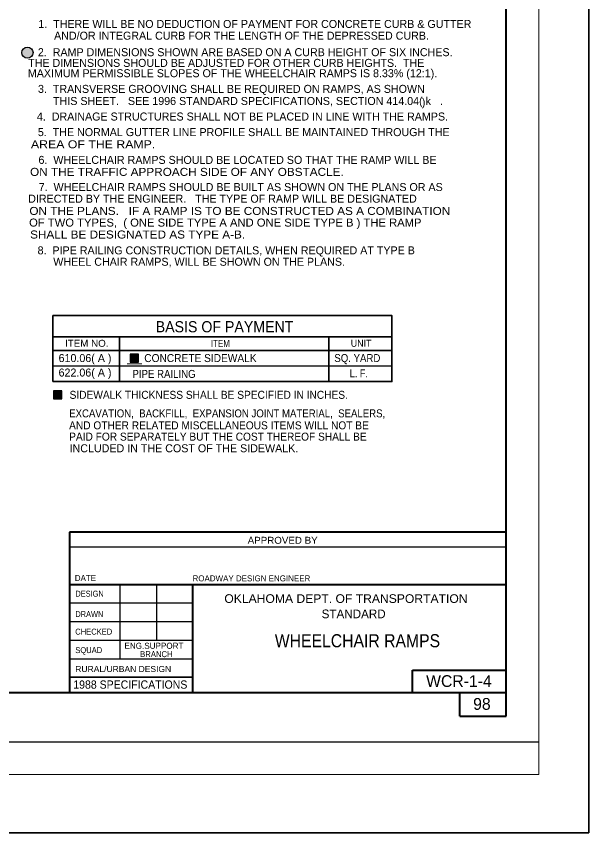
# Model space of a CAD drawing. Extents: x 1190 to 1565, y -209 to 70.
# Drawn here: x 1477.8 to 1565.3, y -208.5 to -83.8 of the extents above; entities that cross this region are included whole.
import ezdxf

# ---------------------------------------------------------------- set-up
doc = ezdxf.new("R2010")
doc.units = 0
doc.header["$LTSCALE"] = 0.49
doc.layers.add('1', color=7, linetype='Continuous', lineweight=13)
doc.layers.add('25', color=7, linetype='Continuous', lineweight=25)

msp = doc.modelspace()

# ---------------------------------------------------------------- hatches: boundary and pattern name
at = {"layer": '1'}
for points in [[(1480.3582, -89.3041, 1), (1478.652, -89.3041, 1)], [(1495.2072, -136.6287), (1496.4778, -136.6287), (1496.4778, -135.4178), (1495.2072, -135.4178)], [(1483.4698, -142.1984), (1484.7404, -142.1984), (1484.7404, -140.9876), (1483.4698, -140.9876)]]:
    msp.add_hatch(color=256, dxfattribs=at).paths.add_polyline_path(points)

# ---------------------------------------------------------------- linework, layer by layer
for p, q in [((1557.7199, -199.6312), (1557.7199, 30.387)), ((1494.7519, -136.8738), (1496.9905, -136.8738)), ((1197.6908, -199.6312), (1557.7199, -199.6312))]:
    msp.add_line(p, q, dxfattribs=at)
at = {"layer": '1', "lineweight": 40}
for p, q in [((1552.7192, -190.7357), (1552.7192, 17.8859)), ((1227.6928, -187.1303), (1552.7192, -187.1303))]:
    msp.add_line(p, q, dxfattribs=at)
at = {"layer": '1', "lineweight": 35}
for p, q in [((1483.3938, -132.7454), (1535.2612, -132.7454)), ((1493.6018, -139.6538), (1493.6018, -132.9043)), ((1525.6088, -139.5932), (1525.6088, -132.7444)), ((1483.3938, -134.8202), (1535.2612, -134.8202))]:
    msp.add_line(p, q, dxfattribs=at)
at = {"layer": '1', "lineweight": 25}
for p, q in [((1483.3247, -137.1721), (1535.2612, -137.1721)), ((1212.6923, -194.6306), (1557.7199, -194.6306))]:
    msp.add_line(p, q, dxfattribs=at)
at = {"layer": '1', "lineweight": 35}
for points in [[(1190.3333, -208.5387), (1565.3459, -208.5387), (1565.3459, 70.1865), (1190.3333, 70.1865)], [(1483.3938, -139.5932), (1535.2612, -139.5932), (1535.2612, -129.5002), (1483.3938, -129.5002)]]:
    msp.add_lwpolyline(points, close=True, dxfattribs=at)
at = {"layer": '1', "lineweight": 25}
for points in [[(1495.2072, -136.6287), (1496.4778, -136.6287), (1496.4778, -135.4178), (1495.2072, -135.4178)], [(1483.4698, -142.1984), (1484.7404, -142.1984), (1484.7404, -140.9876), (1483.4698, -140.9876)]]:
    msp.add_lwpolyline(points, close=True, dxfattribs=at)
msp.add_circle((1479.5051, -89.3041), 0.8531, dxfattribs=at)
at = {"layer": '25', "lineweight": 40}
for p, q in [((1485.9358, -162.603), (1485.9358, -187.1303)), ((1552.7192, -162.603), (1485.9358, -162.603)), ((1485.9358, -170.591), (1552.7192, -170.591)), ((1504.7548, -170.591), (1504.7548, -187.0383)), ((1538.4189, -183.6967), (1552.7192, -183.6967)), ((1538.4189, -187.1303), (1538.4189, -183.6967)), ((1545.6266, -190.7357), (1545.6266, -187.1303)), ((1545.6266, -190.7357), (1552.7192, -190.7357))]:
    msp.add_line(p, q, dxfattribs=at)
at = {"layer": '25'}
for p, q in [((1485.9448, -164.822), (1552.7192, -164.822)), ((1493.6405, -170.5627), (1493.6405, -181.9237)), ((1499.2582, -170.591), (1499.2582, -179.1117)), ((1485.9448, -173.4313), (1504.7608, -173.4313)), ((1485.9448, -176.2713), (1504.7608, -176.2713)), ((1485.9448, -179.1117), (1504.7422, -179.1117)), ((1485.9448, -181.952), (1504.7422, -181.952))]:
    msp.add_line(p, q, dxfattribs=at)
at = {"layer": '25', "lineweight": 35}
msp.add_line((1485.9448, -184.7923), (1504.7572, -184.7923), dxfattribs=at)

# ---------------------------------------------------------------- texts
at = {"layer": '1'}
for s, p in [('1.  THERE WILL BE NO DEDUCTION OF PAYMENT FOR CONCRETE CURB & GUTTER', (1481.165, -85.5318)), ('AND/OR INTEGRAL CURB FOR THE LENGTH OF THE DEPRESSED CURB.', (1483.5767, -87.3224)), ('2.  RAMP DIMENSIONS SHOWN ARE BASED ON A CURB HEIGHT OF SIX INCHES. ', (1481.098, -89.8469)), ('     THE DIMENSIONS SHOULD BE ADJUSTED FOR OTHER CURB HEIGHTS.  THE', (1477.3397, -91.4848)), ('     MAXIMUM PERMISSIBLE SLOPES OF THE WHEELCHAIR RAMPS IS 8.33% (12:1).', (1477.293, -93.062)), ('3.  TRANSVERSE GROOVING SHALL BE REQUIRED ON RAMPS, AS SHOWN ', (1481.1169, -95.459)), ('THIS SHEET.   SEE 1996 STANDARD SPECIFICATIONS, SECTION 414.04( k   . ', (1483.4227, -97.3067)), (')', (1539.8224, -97.4742)), ('4.  DRAINAGE STRUCTURES SHALL NOT BE PLACED IN LINE WITH THE RAMPS.', (1480.9517, -99.6815)), ('5.  THE NORMAL GUTTER LINE PROFILE SHALL BE MAINTAINED THROUGH THE', (1481.0961, -102.0644)), ('6.  WHEELCHAIR RAMPS SHOULD BE LOCATED SO THAT THE RAMP WILL BE', (1481.1934, -106.3125)), ('7.  WHEELCHAIR RAMPS SHOULD BE BUILT AS SHOWN ON THE PLANS OR AS', (1481.2278, -110.4625)), ('     DIRECTED BY THE ENGINEER.   THE TYPE OF RAMP WILL BE DESIGNATED', (1477.3483, -112.24)), ('8.  PIPE RAILING CONSTRUCTION DETAILS, WHEN REQUIRED AT TYPE B  ', (1481.0572, -120.1403)), ('WHEEL CHAIR RAMPS, WILL BE SHOWN ON THE PLANS. ', (1483.4554, -121.8819)), ('610.06( A )', (1484.266, -136.6019)), ('622.06( A )', (1484.266, -138.8165)), ('INCLUDED IN THE COST OF THE SIDEWALK.', (1485.9485, -150.3925))]:
    msp.add_text(s, height=1.223, dxfattribs=at).set_placement(p)
for s, height, width, p in [('     AREA OF THE RAMP.', 1.223, 1.15, (1477.4268, -103.9256)), ('     ON THE TRAFFIC APPROACH SIDE OF ANY OBSTACLE.', 1.223, 1.1, (1477.4047, -108.1452)), ('     ON THE PLANS.   IF A RAMP IS TO BE CONSTRUCTED AS A COMBINATION', 1.223, 1.1, (1477.2997, -114.1143)), ('     OF TWO TYPES,  ( ONE SIDE TYPE A AND ONE SIDE TYPE B ) THE RAMP', 1.223, 1.05, (1477.3743, -115.8931)), ('     SHALL BE DESIGNATED AS TYPE A-B.', 1.223, 1.1, (1477.412, -117.7175)), ('BASIS OF PAYMENT', 1.705, 0.95, (1499.1225, -132.0534)), ('ITEM NO.', 1.065, 1.05, (1485.2519, -134.2668)), ('ITEM', 1.065, 0.85, (1507.5678, -134.293)), ('UNIT', 1.065, 0.95, (1528.9598, -134.2668)), (' CONCRETE SIDEWALK', 1.223, 0.95, (1496.942, -136.602)), ('SQ. YARD', 1.223, 0.9, (1526.4476, -136.6019)), ('PIPE RAILING', 1.223, 0.9, (1495.5705, -139.0275)), ('L. F.', 1.223, 0.85, (1528.8017, -138.9433)), ('SIDEWALK THICKNESS SHALL BE SPECIFIED IN INCHES.', 1.223, 0.95, (1485.951, -142.2219)), ('EXCAVATION,  BACKFILL,  EXPANSION JOINT MATERIAL,  SEALERS,', 1.223, 0.9, (1485.8853, -145.0585)), ('AND OTHER RELATED MISCELLANEOUS ITEMS WILL NOT BE', 1.223, 0.95, (1485.8774, -146.8893)), ('PAID FOR SEPARATELY BUT THE COST THEREOF SHALL BE', 1.223, 0.95, (1485.8833, -148.6117)), ('WHEELCHAIR RAMPS', 2, 0.9, (1517.3418, -180.1987))]:
    msp.add_text(s, height=height, dxfattribs=dict(at, width=width)).set_placement(p)
at = {"layer": '25'}
for s, height, width, p in [('APPROVED BY', 1.063, 1.05, (1513.1932, -164.378)), ('DESIGN', 0.9111, 0.9, (1486.8322, -172.464)), ('OKLAHOMA DEPT. OF TRANSPORTATION', 1.321, 1.05, (1509.6173, -173.4152)), ('DRAWN', 0.9111, 0.9, (1486.8322, -175.588)), ('CHECKED', 0.9111, 0.95, (1486.8145, -178.2687)), ('SQUAD', 0.9111, 0.95, (1486.8235, -181.091)), ('BRANCH', 0.9263, 0.95, (1496.7418, -181.709)), ('RURAL/URBAN DESIGN', 0.9263, 1.05, (1486.8235, -183.9847)), ('1988 SPECIFICATIONS', 1.267, 0.95, (1486.5172, -186.5328))]:
    msp.add_text(s, height=height, dxfattribs=dict(at, width=width)).set_placement(p)
for s, height, p in [('DATE', 0.9111, (1486.7535, -170.0705)), ('ROADWAY DESIGN ENGINEER', 0.9111, (1504.7588, -170.1229)), ('STANDARD', 1.331, (1524.5021, -175.7628)), ('ENG.SUPPORT', 0.9263, (1494.3468, -180.4323)), ('WCR-1-4', 1.8, (1540.4852, -186.2681)), ('98', 1.8, (1547.6777, -189.7613))]:
    msp.add_text(s, height=height, dxfattribs=at).set_placement(p)

doc.saveas('drawing.dxf')
